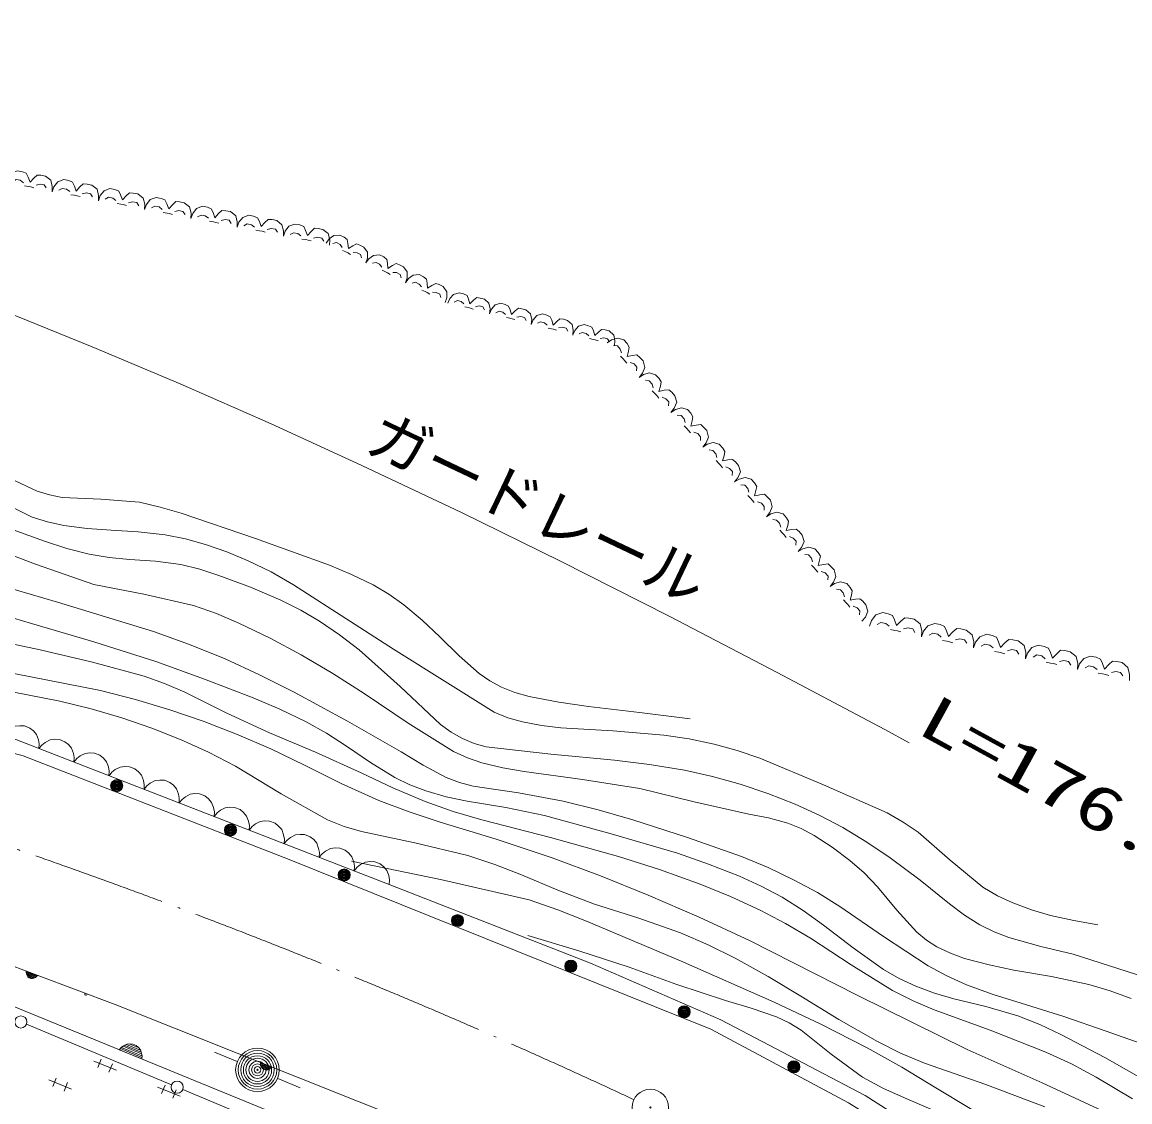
# Model space of a CAD drawing. Units: millimetres, scale not verified. Extents: x 60373 to 700373, y 4510 to 364510.
# Drawn here: x 459876 to 505317, y 281951 to 326239 of the extents above; entities that cross this region are included whole.
import ezdxf
from ezdxf.enums import TextEntityAlignment as Align

# ---------------------------------------------------------------- set-up
doc = ezdxf.new("R2010")
doc.units = ezdxf.units.MM
doc.header["$LTSCALE"] = 1000
doc.linetypes.add('USER1', pattern=[7.000001, 5.508197, -0.688525, 0.114754, -0.688525])
for name, color, linetype, lineweight in [('S-BGD', 1, 'Continuous', 13), ('S-BGD-HTXT', 6, 'Continuous', 13), ('S-BMK', 3, 'USER1', 13)]:
    doc.layers.add(name, color=color, linetype=linetype, lineweight=lineweight)
doc.styles.add('ＭＳ ゴシック', font='')
doc.styles.get('ＭＳ ゴシック').set_extended_font_data('MS Gothic')

# ---------------------------------------------------------------- blocks, each defined once
blk = doc.blocks.new('BUHIN1')
at = {"layer": 'S-BMK', "linetype": 'Continuous'}
for radius in [746, 22.5]:
    blk.add_circle((0, 0), radius, dxfattribs=at)
blk = doc.blocks.new('BUHIN16')
at = {"layer": 'S-BGD'}
for radius in [249, 220, 191, 161, 132, 97.5, 67.5, 38.8, 7.5]:
    blk.add_circle((90, 232), radius, dxfattribs=at)
blk = doc.blocks.new('BUHIN17')
at = {"layer": 'S-BGD'}
for radius in [249, 220, 191, 161, 132, 97.5, 67.5, 38.8, 7.5]:
    blk.add_circle((93, 231), radius, dxfattribs=at)
blk = doc.blocks.new('BUHIN31')
at = {"layer": 'S-BGD'}
blk.add_circle((0, 0), 249, dxfattribs=at)
blk = doc.blocks.new('BUHIN67')
at = {"layer": 'S-BGD'}
for p, q in [((-416, 238), (463, -122)), ((464, -54), (-369, 286)), ((-311, 330), (450, 19)), ((432, 93), (-241, 369)), ((-162, 404), (398, 175)), ((313, 277), (-32, 418))]:
    blk.add_line(p, q, dxfattribs=at)
blk.add_lwpolyline([(-463, 189), (-382, 280), (-292, 349), (-160, 414), (-36, 428), (87, 418), (231, 359), (325, 280), (404, 183), (453, 44), (472, -68), (463, -189)], close=True, dxfattribs=at)
blk = doc.blocks.new('BUHIN71')
at = {"layer": 'S-BGD'}
for p, q in [((211, -113), (-233, 54)), ((-233, 21), (189, -138)), ((160, -160), (-225, -16)), ((-215, -53), (126, -181)), ((87, -199), (-197, -93)), ((-153, -143), (22, -208))]:
    blk.add_line(p, q, dxfattribs=at)
blk.add_lwpolyline([(234, -88), (195, -135), (151, -170), (86, -205), (24, -213), (-38, -210), (-110, -183), (-159, -145), (-199, -97), (-226, -29), (-237, 28), (-234, 88)], close=True, dxfattribs=at)
blk = doc.blocks.new('BUHIN99')
at = {"layer": 'S-BGD'}
blk.add_lwpolyline([(718, -279), (729, -92), (697, 81), (618, 294), (493, 441), (345, 560), (123, 647), (-67, 658), (-259, 633), (-460, 530), (-597, 422), (-718, 279)], dxfattribs=at)
blk = doc.blocks.new('BUHIN116')
at = {"layer": 'S-BGD'}
for radius in [896, 792, 688, 580, 477, 351, 243, 140, 27]:
    blk.add_circle((0, 0), radius, dxfattribs=at)
blk = doc.blocks.new('BUHIN126')
at = {"layer": 'S-BGD'}
for points in [[(-949, 182), (-874, 389), (-718, 590), (-474, 681), (-270, 642), (-115, 578), (-37, 420), (41, 213), (191, 381), (328, 507), (484, 497), (674, 461), (892, 291), (956, 38), (949, -182)], [(-229, 191), (-357, 290), (-533, 323), (-671, 247)], [(199, -14), (73, 20), (-27, 40), (-184, 65)], [(709, -23), (625, 106), (454, 139), (289, 97)]]:
    blk.add_lwpolyline(points, dxfattribs=at)
blk = doc.blocks.new('BUHIN127')
at = {"layer": 'S-BGD'}
for points in [[(-813, 407), (-693, 575), (-500, 717), (-256, 738), (-81, 650), (43, 553), (73, 390), (91, 183), (270, 297), (427, 376), (565, 327), (728, 246), (882, 37), (876, -209), (813, -407)], [(-159, 232), (-250, 354), (-400, 429), (-545, 394)], [(177, -63), (71, 0), (-14, 43), (-150, 106)], [(636, -201), (593, -63), (447, 10), (287, 14)]]:
    blk.add_lwpolyline(points, dxfattribs=at)
blk = doc.blocks.new('BUHIN128')
at = {"layer": 'S-BGD'}
for points in [[(-854, 218), (-775, 402), (-621, 577), (-394, 646), (-211, 599), (-73, 532), (-11, 385), (49, 192), (195, 337), (327, 444), (468, 426), (639, 383), (828, 216), (873, -18), (854, -218)], [(-198, 187), (-310, 284), (-467, 324), (-597, 261)], [(180, -23), (67, 15), (-22, 37), (-164, 69)], [(644, -60), (575, 62), (421, 102), (269, 72)]]:
    blk.add_lwpolyline(points, dxfattribs=at)
blk = doc.blocks.new('BUHIN129')
at = {"layer": 'S-BGD'}
for points in [[(-653, 714), (-470, 836), (-223, 904), (27, 831), (167, 678), (253, 533), (222, 360), (161, 147), (382, 192), (568, 211), (687, 110), (817, -33), (891, -300), (791, -542), (653, -714)], [(-69, 291), (-114, 447), (-235, 579), (-391, 600)], [(152, -130), (71, -27), (2, 48), (-109, 162)], [(556, -443), (566, -289), (448, -160), (290, -95)]]:
    blk.add_lwpolyline(points, dxfattribs=at)
blk = doc.blocks.new('BUHIN130')
at = {"layer": 'S-BGD'}
for points in [[(-1066, 223), (-979, 455), (-798, 679), (-522, 777), (-293, 729), (-119, 654), (-34, 475), (50, 240), (223, 426), (380, 566), (555, 552), (768, 507), (1011, 312), (1079, 25), (1066, -223)], [(-254, 220), (-398, 334), (-595, 375), (-752, 291)], [(224, -19), (82, 22), (-30, 45), (-207, 77)], [(799, -39), (707, 108), (515, 148), (328, 104)]]:
    blk.add_lwpolyline(points, dxfattribs=at)

msp = doc.modelspace()

# ---------------------------------------------------------------- linework, layer by layer
at = {"layer": 'S-BGD'}
for p, q in [((459127, 297001), (474934, 290872)), ((443398, 293564), (463696, 285938)), ((474934, 290872), (483188, 287635)), ((483188, 287635), (488544, 285309)), ((479102, 277861), (459399, 285910)), ((463696, 285938), (479810, 279526)), ((460056, 285132), (466007, 282648)), ((488544, 285309), (494464, 282208)), ((463742, 283249), (462816, 283626)), ((462975, 283356), (463117, 283703)), ((468697, 283604), (467772, 283983)), ((463580, 283514), (463438, 283167)), ((470092, 283359), (469651, 283535)), ((469651, 283501), (470069, 283335)), ((470040, 283313), (469658, 283465)), ((469668, 283427), (470006, 283293)), ((469966, 283275), (469685, 283387)), ((469728, 283336), (469901, 283267)), ((461898, 282474), (460972, 282852)), ((461132, 282581), (461273, 282928)), ((461736, 282739), (461594, 282392)), ((470360, 282915), (471283, 282528)), ((466360, 282180), (465434, 282558)), ((465594, 282287), (465736, 282634)), ((466199, 282445), (466057, 282098)), ((466469, 282455), (472421, 279972)), ((494464, 282208), (501841, 277517))]:
    msp.add_line(p, q, dxfattribs=at)
for points in [[(415299, 307631), (420894, 306552), (452844, 298046), (459915, 296150), (470829, 291897), (488134, 284929), (493771, 281906), (503199, 276013), (507811, 272990), (517293, 268077), (529540, 261159), (537072, 257009), (545937, 252602), (558631, 247030), (576084, 240070)], [(459354, 307538), (460497, 307004), (460995, 306847), (461516, 306747), (463104, 306677), (464689, 306546), (465544, 306350), (466397, 306093), (469443, 305060), (472479, 303967), (473390, 303587), (474269, 303154), (474918, 302769), (475532, 302334), (476287, 301705), (477011, 301024), (477797, 300250), (478618, 299527), (479063, 299217), (479538, 298959), (480091, 298740), (480679, 298572), (481894, 298340), (483115, 298168), (485197, 297925), (487281, 297665)], [(458850, 306646), (460282, 305939), (460920, 305739), (461584, 305595), (462545, 305466), (463521, 305396), (464637, 305330), (465749, 305204), (466574, 305042), (467396, 304818), (468277, 304511), (469145, 304145), (470085, 303685), (471008, 303165), (475105, 300524), (479240, 297932), (479805, 297706), (480400, 297533), (481181, 297383), (481981, 297291), (484106, 297171), (486197, 296993), (487239, 296839), (488268, 296626), (489204, 296368), (490136, 296049), (492749, 294956), (495356, 293800), (496015, 293429), (496640, 293008), (497941, 291861), (499291, 290754), (499888, 290406), (500515, 290112), (501282, 289826), (502066, 289598), (503020, 289384), (503998, 289213)], [(505937, 287069), (502997, 288009), (501667, 288320), (500354, 288689), (499745, 288924), (499163, 289213), (498528, 289615), (497912, 290076), (496715, 291046), (495483, 291966), (494531, 292608), (493544, 293201), (492576, 293708), (491581, 294161), (490470, 294597), (489330, 294980), (488200, 295294), (487046, 295552), (485613, 295789), (484170, 295967), (481560, 296211), (478912, 296519), (478415, 296655), (477935, 296849), (477476, 297108), (477036, 297427), (475378, 298989), (473695, 300492), (472901, 301103), (472072, 301664), (471302, 302118), (470491, 302526), (469237, 303061), (467949, 303545), (467170, 303799), (466379, 303993), (465342, 304128), (464285, 304204), (463452, 304282), (462628, 304419), (461711, 304653), (460796, 304948), (458210, 305882)], [(458071, 304897), (460429, 304006), (462813, 303170), (464869, 302770), (466911, 302310), (467842, 301978), (468763, 301586), (470054, 300968), (471325, 300293), (472625, 299528), (473901, 298706), (475716, 297490), (477576, 296315), (478144, 296058), (478735, 295856), (479589, 295650), (480472, 295499), (482857, 295179), (485214, 294801), (487439, 294252), (489692, 293758), (490497, 293598), (491291, 293379), (491835, 293161), (492365, 292882), (493111, 292393), (493828, 291851), (494413, 291338), (494966, 290773), (495756, 289814), (496578, 288909), (496972, 288587), (497405, 288312), (497953, 288047), (498533, 287835), (499548, 287566), (500563, 287358), (502104, 287090), (503638, 286763), (504509, 286504), (505369, 286184)], [(457383, 303594), (461326, 302451), (465262, 301248), (466737, 300713), (468199, 300118), (469618, 299472), (471012, 298771), (473229, 297565), (475420, 296306), (476333, 295755), (477268, 295262), (477812, 295055), (478376, 294905), (480231, 294626), (482071, 294288), (483502, 293931), (484928, 293514), (487164, 292793), (489381, 292015), (490478, 291560), (491552, 291049), (492500, 290533), (493417, 289966), (495209, 288727), (497038, 287536), (497812, 287119), (498610, 286757), (499714, 286353), (500852, 286001), (502610, 285456), (504352, 284853), (506161, 284212)], [(458398, 302116), (460263, 301574), (462814, 300822), (465356, 300010), (467362, 299295), (469351, 298523), (470450, 298061), (471531, 297540), (472368, 297067), (473183, 296537), (474162, 295870), (475168, 295257), (475786, 294958), (476439, 294708), (477277, 294467), (478128, 294285), (479724, 294021), (481308, 293698), (484036, 292951), (486754, 292145), (488034, 291707), (489306, 291208), (490189, 290804), (491052, 290342), (491913, 289801), (492749, 289204), (493962, 288266), (495217, 287374), (495858, 287008), (496537, 286690), (497306, 286403), (498093, 286173), (499414, 285856), (500726, 285479), (501618, 285127), (502489, 284719), (504294, 283764), (506066, 282759)], [(456771, 301300), (460619, 300492), (462758, 299980), (464885, 299409), (465722, 299114), (466546, 298759), (468271, 297894), (470022, 297083), (471913, 296294), (473790, 295446), (475089, 294828), (476409, 294266), (477558, 293867), (478737, 293522), (481549, 292796), (484337, 292013), (486023, 291475), (487694, 290878), (488929, 290375), (490147, 289812), (491193, 289266), (492220, 288661), (493887, 287565), (495578, 286524), (496423, 286100), (497296, 285731), (499593, 284892), (501871, 283995), (502919, 283507), (503940, 282963), (505421, 282069)], [(459529, 299524), (463096, 298818), (464519, 298454), (465935, 298028), (467307, 297562), (468670, 297035), (470074, 296425), (471453, 295760), (472966, 295012), (474509, 294315), (475747, 293842), (477018, 293421), (479326, 292719), (481613, 291961), (483597, 291219), (485559, 290422), (487644, 289525), (489714, 288569), (494164, 286314), (498640, 284097), (501717, 282732), (504778, 281308), (506253, 280545)], [(458267, 298996), (461428, 298389), (462709, 298075), (463972, 297703), (465190, 297285), (466397, 296805), (467525, 296291), (468630, 295721), (470508, 294589), (472406, 293515), (473086, 293248), (473797, 293034), (475987, 292571), (478162, 292050), (479272, 291686), (480360, 291266), (481848, 290631), (483357, 290053), (485129, 289495), (486889, 288877), (488016, 288386), (489120, 287840), (490482, 287090), (491824, 286282), (493380, 285326), (494968, 284421), (495913, 283952), (496892, 283534), (499367, 282672), (501831, 281751)], [(473383, 291829), (477033, 291065), (480670, 290243), (481858, 289833), (483029, 289365), (486889, 287729), (490727, 286037), (492642, 285132), (494540, 284169), (495962, 283378), (497363, 282530), (498773, 281677), (500212, 280876), (502596, 279676), (504953, 278421), (506263, 277631)], [(480623, 288771), (482713, 288152), (484780, 287477), (486736, 286765), (488728, 286105), (489786, 285798), (490824, 285434), (491342, 285191), (491840, 284891), (493071, 283903), (494349, 282957), (495188, 282513), (496066, 282117), (498132, 281228), (500182, 280281), (501612, 279520), (503023, 278701), (504652, 277702), (506257, 276647)]]:
    msp.add_lwpolyline(points, dxfattribs=at)
msp.add_lwpolyline([(470116, 283384), (470076, 283338), (470031, 283303), (469965, 283270), (469903, 283262), (469842, 283267), (469770, 283295), (469722, 283334), (469682, 283383), (469657, 283452), (469647, 283508), (469651, 283569)], close=True, dxfattribs=at)
for centre, radius in [((459825, 285228), 249), ((491532, 283389), 249), ((491532, 283389), 220), ((491532, 283389), 191), ((491532, 283389), 161), ((491532, 283389), 132), ((491532, 283389), 97.5), ((491532, 283389), 67.5), ((491532, 283389), 38.8), ((491532, 283389), 7.5)]:
    msp.add_circle(centre, radius, dxfattribs=at)
msp.add_arc((462491, 286369), 49.8, 135.4751, 3.3433, dxfattribs=at)
at = {"layer": 'S-BGD-HTXT'}
msp.add_lwpolyline([(419998, 326239), (424846, 325060), (429695, 323843), (433794, 322765), (437876, 321630), (441375, 320595), (444868, 319499), (448409, 318325), (451941, 317090), (455529, 315771), (459106, 314392), (462744, 312924), (466359, 311401), (470095, 309759), (473815, 308058), (477899, 306121), (481965, 304126), (486417, 301874), (490853, 299568), (495260, 297224), (496266, 296682)], dxfattribs=at)
at = {"layer": 'S-BMK'}
msp.add_arc((373732, 44166), 262600, 64.93783, 75.08303, dxfattribs=at)

# ---------------------------------------------------------------- block references
for name, p in [('BUHIN126', (460158, 319461)), ('BUHIN126', (462055, 319097)), ('BUHIN126', (463952, 318733)), ('BUHIN126', (465849, 318369)), ('BUHIN126', (467746, 318005)), ('BUHIN126', (469643, 317641)), ('BUHIN126', (471540, 317277)), ('BUHIN127', (473166, 316770)), ('BUHIN127', (474792, 315957)), ('BUHIN127', (476418, 315144)), ('BUHIN128', (478198, 314495)), ('BUHIN128', (479906, 314060)), ('BUHIN128', (481613, 313624)), ('BUHIN128', (483320, 313189)), ('BUHIN129', (484529, 312377)), ('BUHIN129', (485836, 310948)), ('BUHIN129', (487143, 309520)), ('BUHIN129', (488449, 308091)), ('BUHIN129', (489756, 306663)), ('BUHIN129', (491062, 305234)), ('BUHIN129', (492369, 303805)), ('BUHIN129', (493676, 302377)), ('BUHIN130', (495701, 301244)), ('BUHIN130', (497833, 300798)), ('BUHIN130', (499966, 300352)), ('BUHIN130', (502098, 299906)), ('BUHIN130', (504230, 299460)), ('BUHIN99', (459846, 296722)), ('BUHIN99', (461283, 296165)), ('BUHIN99', (462720, 295608)), ('BUHIN99', (464157, 295051)), ('BUHIN16', (463666, 294688)), ('BUHIN99', (465594, 294494)), ('BUHIN99', (467031, 293937)), ('BUHIN99', (468468, 293379)), ('BUHIN16', (468335, 292869)), ('BUHIN99', (469905, 292822)), ('BUHIN99', (471342, 292265)), ('BUHIN99', (472779, 291708)), ('BUHIN99', (474216, 291151)), ('BUHIN17', (472994, 291025)), ('BUHIN17', (477643, 289154)), ('BUHIN17', (482291, 287282)), ('BUHIN71', (460274, 287224)), ('BUHIN17', (486939, 285411)), ('BUHIN67', (464325, 283898)), ('BUHIN116', (469530, 283263)), ('BUHIN31', (466238, 282552)), ('BUHIN1', (485647, 281720))]:
    msp.add_blockref(name, p)

# ---------------------------------------------------------------- texts
at = {"layer": 'S-BGD-HTXT', "style": 'ＭＳ ゴシック'}
msp.add_text('ガードレール', height=1833, rotation=334.6, dxfattribs=at).set_placement((473631, 308198), align=Align.BOTTOM_LEFT)
at = {"layer": 'S-BGD-HTXT', "style": 'ＭＳ ゴシック', "width": 1.45}
msp.add_text('L=176.0', height=1833, rotation=331.3, dxfattribs=at).set_placement((496241, 296636), align=Align.BOTTOM_LEFT)

doc.saveas('drawing.dxf')
